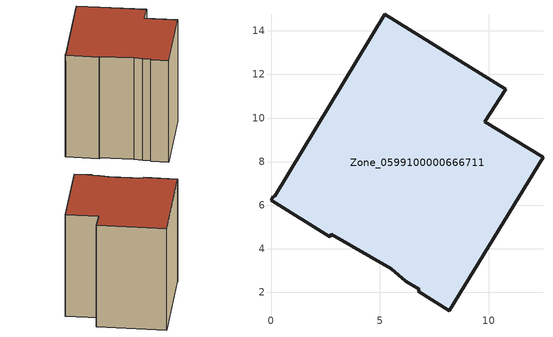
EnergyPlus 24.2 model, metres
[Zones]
Zone_0599100000666711
 floor ground (C_G): 8.2,1.15 6.76,2.04 6.81,2.12 6.19,2.5 5.54,3.08 2.77,4.66 2.7,4.55 0,6.22 0.1,6.4 0.17,6.41 5.23,14.76 10.8,11.32 9.83,9.82 12.5,8.2 z0
 wall outside (C_F): 10.8,11.32 5.23,14.76 0.17,6.41 0.1,6.4 0,6.22 2.7,4.55 2.77,4.66 5.54,3.08 6.19,2.5 6.81,2.12 6.76,2.04 8.2,1.15 12.5,8.2 9.83,9.82 10.8,11.32 z0:10.56
 roof outside (C_R): 2.77,4.66 5.54,3.08 6.19,2.5 6.81,2.12 6.76,2.04 8.2,1.15 12.5,8.2 9.83,9.82 10.8,11.32 5.23,14.76 0.17,6.41 0.1,6.4 0,6.22 2.7,4.55 z10.56
[BUILDING]
Pand.0599100000666711: North Axis=0; Terrain=City; Loads Convergence Tolerance Value=0.04; Temperature Convergence Tolerance Value=0.4; Solar Distribution=FullExterior; Maximum Number of Warmup Days=25; Minimum Number of Warmup Days=1
[Site:Location]
Rotterdam.The.Hague.AP_ZH_NLD Design_Conditions: Latitude=51.96; Longitude=4.45; Time Zone=1; Elevation=-4.5
[SITE:GROUNDTEMPERATURE:BUILDINGSURFACE]
18, 18, 18, 18, 18, 18, 18, 18, 18, 18, 18, 18
[MATERIAL] Thermal Absorptance=0.9; Solar Absorptance=0.7; Visible Absorptance=0.7
Name | Roughness | Thickness | Conductivity | Density | Specific Heat
G.TI.1946 | MediumSmooth | 0.15 | 1 | 540 | 1210
F.TI.1946 | Rough | 0.3 | 0.857143 | 1920 | 840
R.TI.1946 | MediumRough | 0.2 | 0.1 | 1500 | 1000
[CONSTRUCTION]
C_G: G.TI.1946
C_F: F.TI.1946
C_R: R.TI.1946
[ZONE]
Zone_0599100000666711: Type=1; Multiplier=1; Ceiling Height=Autocalculate; Volume=Autocalculate; Floor Area=autocalculate; Part of Total Floor Area=Yes
[ZONEINFILTRATION:DESIGNFLOWRATE]
Infil_Zone_0599100000666711: Zone or ZoneList or Space or SpaceList=Zone_0599100000666711; Schedule=AlwaysOn; Design Flow Rate Calculation Method=Flow/Area; Flow Rate per Floor Area=0.003; Constant Term Coefficient=1; Temperature Term Coefficient=0; Velocity Term Coefficient=0; Velocity Squared Term Coefficient=0
[HVACTEMPLATE:ZONE:IDEALLOADSAIRSYSTEM]
Zone_0599100000666711: Maximum Heating Supply Air Temperature=50; Minimum Cooling Supply Air Temperature=13; Maximum Heating Supply Air Humidity Ratio=0.0156; Minimum Cooling Supply Air Humidity Ratio=0.0077; Heating Limit=NoLimit; Cooling Limit=NoLimit; Dehumidification Control Type=ConstantSensibleHeatRatio; Cooling Sensible Heat Ratio=0.7; Dehumidification Setpoint=60; Humidification Control Type=None; Humidification Setpoint=30; Outdoor Air Method=None; Outdoor Air Flow Rate per Person=0.00944; Outdoor Air Flow Rate per Zone Floor Area=0; Outdoor Air Flow Rate per Zone=0; Demand Controlled Ventilation Type=None; Outdoor Air Economizer Type=NoEconomizer; Heat Recovery Type=None; Sensible Heat Recovery Effectiveness=0.7; Latent Heat Recovery Effectiveness=0.65
[ZONECONTROL:THERMOSTAT]
ThermostatControl_Zone_0599100000666711: Zone or ZoneList=Zone_0599100000666711; Control Type Schedule=DualSetpointControlType; Control 1=Thermostat_Zone_0599100000666711; Temperature Difference Between Cutout And Setpoint=0
[THERMOSTATSETPOINT:DUALSETPOINT]
Thermostat_Zone_0599100000666711: Heating Setpoint Temperature Schedule=HeatingSetpoint_Zone_0599100000666711; Cooling Setpoint Temperature Schedule=CoolingSetpoint_Zone_0599100000666711
[SCHEDULE:COMPACT]
HeatingSetpoint_Zone_0599100000666711: Through: 12/31, For: AllDays, Until: 24:00, 21
CoolingSetpoint_Zone_0599100000666711: Through: 12/31, For: AllDays, Until: 24:00, 24
DualSetpointControlType: Through: 12/31, For: AllDays, Until: 24:00, 4
AlwaysOn: Through: 12/31, For: AllDays, Until: 24:00, 1
